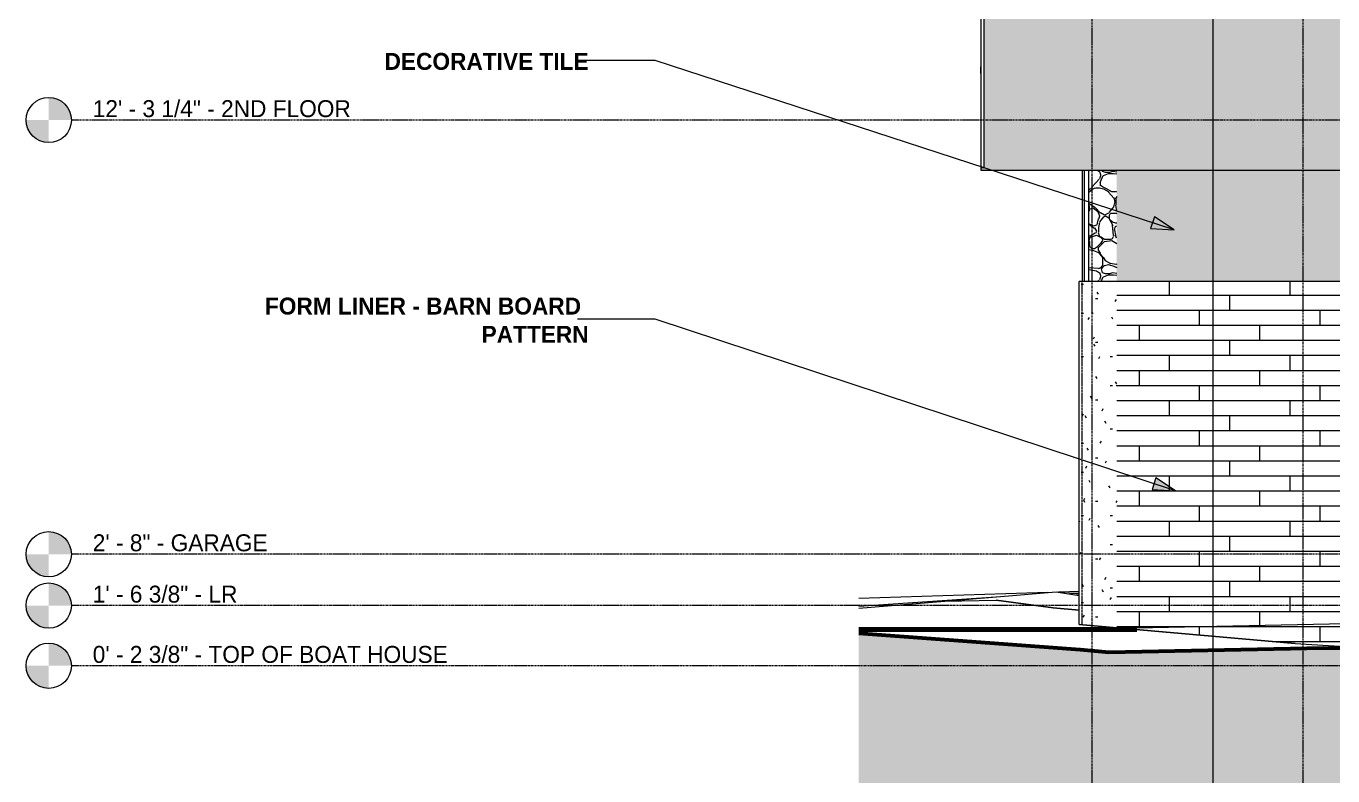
# Model space of a CAD drawing. Header units: inches. Extents: x 1763 to 3276, y -226 to 478.
# Drawn here: x 1762.9 to 2109.7, y -26.8 to 172.2 of the extents above; entities that cross this region are included whole.
import ezdxf

# ---------------------------------------------------------------- set-up
doc = ezdxf.new("R2010")
doc.units = ezdxf.units.IN
doc.header["$MEASUREMENT"] = 0
doc.linetypes.add('Dash 1_16_', pattern=[0.12499999999999999, 0.06249999999999999, -0.06249999999999999])
doc.linetypes.add('Grid Line 1_2_', pattern=[0.8749999999999999, 0.4999999999999999, -0.125, 0.125, -0.125])
for name, color, linetype, lineweight in [('A-CLNG', 13, 'Continuous', 18), ('A-DETL-1', 90, 'Dash 1_16_', 9), ('A-FLOR-LEVL', 51, 'Continuous', 9), ('A-FLOR-LEVL-1', 51, 'Grid Line 1_2_', 9), ('A-GLAZ', 151, 'Continuous', 18), ('A-GLAZ-1', 151, 'Continuous', 9), ('A-WALL-PATT-1', 111, 'Continuous', 9), ('C-BLDG-PADS', 91, 'Continuous', 9), ('C-TOPO', 7, 'Continuous', 9), ('C-TOPO-1', 7, 'Continuous', 60), ('C-TOPO-MAJR', 7, 'Continuous', 80), ('G-ANNO-SYMB-1', 111, 'Continuous', 9), ('G-ANNO-TEXT', 231, 'Continuous', 9), ('I-WALL', 2, 'Continuous', 18), ('S-COLS', 52, 'Continuous', 9), ('S-FNDN', 32, 'Continuous', 18), ('S-GRID-1', 1, 'Grid Line 1_2_', 9)]:
    doc.layers.add(name, color=color, linetype=linetype, lineweight=lineweight)
doc.styles.add('Century Gothic', font='ufonts.com_century-gothic.ttf', dxfattribs={"height": 4.499999999999996})
doc.styles.add('Century Gothic_B', font='GOTHICB.TTF', dxfattribs={"height": 4.499999999999996})
pattern_1 = [(212.005, (2997.418, 4.031000000000001), (-80.61987623146977, -53.74633530225568), [2.535, -250.987]), (213.69, (2999.03, 5.106), (-26.87386942812909, -26.87325138422718), [1.938, -94.955]), (198.435, (2999.837, 5.375), (-53.74699579199181, -26.87339979116179), [0.8499999999999999, -84.13099999999999]), (180, (3000.911, 5.375), (-3.290993343348682e-15, -26.873), [1.075, -25.798]), (161.565, (3001.718, 5.106), (-26.87303555610017, 2.400322411766354e-05), [0.85, -84.131]), (333.4349999999999, (3001.986, 24.455), (26.87306495358175, 2.400325037221762e-05), [1.202, -58.889]), (296.565, (3001.718, 24.992), (26.87304095033138, -26.87308895683213), [0.601, -59.49]), (270, (3001.718, 26.336), (26.873, 1.645496671674341e-15), [1.344, -25.53]), (186.34, (3001.986, 8.868), (-214.9863075605601, -26.87290282936067), [2.433, -240.914]), (296.565, (3007.899, 25.53), (26.87304095033138, -26.87308895683213), [0.601, -59.49]), (303.69, (3007.361, 26.336), (26.87325138422719, -26.87386942812909), [0.9690000000000001, -95.92399999999999]), (229.399, (3011.661, 14.512), (-134.3655709948025, -161.2406532027227), [2.478, -245.282]), (243.435, (3012.467, 16.124), (2.400325037221762e-05, -26.87306495358175), [1.803, -58.288]), (213.69, (3021.873, 13.168), (-26.87386942812909, -26.87325138422718), [0.9690000000000001, -95.92399999999999]), (33.69, (3013.811, 5.643), (26.87386942812909, 26.87325138422718), [0.969, -95.92399999999998]), (0, (3013.273, 5.643), (0, 26.873), [0.537, -26.336]), (333.4349999999999, (3012.736, 5.912000000000001), (26.87306495358175, 2.400325037221762e-05), [0.601, -59.49]), (284.036, (3012.467, 6.987), (26.87308974796194, -80.6194410263305), [1.108, -109.693]), (270, (3012.467, 7.525), (26.873, 1.645496671674341e-15), [0.537, -26.336]), (243.435, (3012.467, 8.062000000000001), (2.400325037221762e-05, -26.87306495358175), [0.601, -59.49]), (135, (3012.467, 8.331), (-26.87288611221355, 1.77635683940025e-15), [0.38, -37.625]), (90, (3012.467, 8.062000000000001), (-26.873, 1.645496671674341e-15), [0.269, -26.605]), (18.435, (3022.141, 20.424), (53.74699579199181, 26.87339979116178), [1.7, -83.281]), (6.340000000000001, (3023.754, 20.961), (214.9863075605601, 26.87290282936069), [2.433, -240.914]), (180, (3022.679, 14.512), (-3.290993343348682e-15, -26.873), [1.612, -25.261]), (197.354, (3026.979, 15.855), (-80.62022255479039, -26.87322980618574), [4.505, -445.973]), (198.435, (3027.785, 16.124), (-53.74699579199181, -26.87339979116179), [0.8499999999999999, -84.13099999999999]), (213.69, (3028.591, 16.661), (-26.87386942812909, -26.87325138422718), [0.9690000000000001, -95.92399999999999]), (251.565, (3028.86, 17.468), (-2.400322411411082e-05, -26.87303555610017), [0.85, -84.131]), (243.435, (3029.128, 18.005), (2.400325037221762e-05, -26.87306495358175), [0.601, -59.49]), (270, (3029.128, 18.543), (26.873, 1.645496671674341e-15), [0.537, -26.336]), (293.199, (3028.322, 20.424), (26.87408389497332, -53.74641964639072), [2.046999999999999, -202.614]), (315, (3027.516, 21.23), (26.87288611221355, 0), [1.14, -36.864]), (0, (3026.172, 21.23), (0, 26.873), [1.344, -25.53]), (341.565, (3020.26, 14.78), (26.87303555610017, -2.400322411411082e-05), [0.8499999999999999, -84.13099999999999]), (303.69, (3019.723, 15.587), (26.87325138422719, -26.87386942812909), [0.9690000000000001, -95.92399999999999]), (279.462, (3019.454, 17.199), (26.87256043962564, -134.3664026288517), [1.635, -161.829]), (270, (3019.454, 18.811), (26.873, 1.645496671674341e-15), [1.612, -25.261]), (239.036, (3020.26, 20.155), (-26.87302768507525, -53.7461704034546), [1.567, -155.13]), (188.13, (3022.141, 20.424), (-161.2401931063301, -26.87259807003039), [1.9, -188.123]), (116.565, (3002.255, 19.617), (-26.87304095033138, 26.87308895683213), [0.601, -59.49]), (135, (3002.793, 19.08), (-26.87288611221355, 1.77635683940025e-15), [0.76, -37.244]), (168.69, (3004.136, 18.811), (-26.87281341705987, 0.000227787107616173), [1.37, -135.657]), (191.31, (3005.48, 19.08), (-107.4931831593118, -26.87313621962738), [1.37, -135.657]), (194.036, (3006.555, 19.349), (-80.61944102633052, -26.87308974796191), [1.108, -109.693]), (236.31, (3007.092, 20.155), (-26.87321971400871, -53.74604308414354), [0.9690000000000001, -95.92399999999999]), (236.31, (3007.63, 20.961), (-26.87321971400871, -53.74604308414354), [0.9690000000000001, -95.92399999999999]), (270, (3007.63, 21.767), (26.873, 1.645496671674341e-15), [0.8059999999999999, -26.067]), (291.801, (3007.092, 23.111), (26.87270243723967, -53.74692226276378), [1.447, -143.27]), (116.565, (3007.361, 17.468), (-26.87304095033138, 26.87308895683213), [1.202, -58.889]), (168.69, (3008.705, 17.199), (-26.87281341705987, 0.000227787107616173), [1.37, -135.657]), (194.036, (3009.78, 17.468), (-80.61944102633052, -26.87308974796191), [1.108, -109.693]), (225, (3010.586, 18.274), (1.77635683940025e-15, -26.87288611221355), [1.14, -36.864]), (251.565, (3010.855, 19.08), (-2.400322411411082e-05, -26.87303555610017), [0.85, -84.131]), (296.565, (3010.317, 20.155), (26.87304095033138, -26.87308895683213), [1.202, -58.889]), (315, (3009.78, 20.692), (26.87288611221355, 0), [0.76, -37.244]), (326.31, (3008.973, 21.23), (53.74604308414354, -26.87321971400871), [0.969, -95.92399999999998]), (0, (3008.436, 21.23), (0, 26.873), [0.537, -26.336]), (33.69, (3007.63, 20.692), (26.87386942812909, 26.87325138422718), [0.969, -95.92399999999998]), (71.565, (3007.361, 19.886), (2.400322411588718e-05, 26.87303555610017), [0.85, -84.131]), (63.435, (3007.092, 19.349), (-2.400325037044126e-05, 26.87306495358175), [0.601, -59.49]), (71.565, (3006.824, 18.543), (2.400322411588718e-05, 26.87303555610017), [0.85, -84.131]), (104.036, (3006.824, 17.468), (-26.87308974796193, 80.61944102633052), [1.108, -109.693]), (45, (3006.286, 16.93), (0, 26.87288611221355), [0.76, -37.244]), (18.435, (3005.48, 16.661), (53.74699579199181, 26.87339979116178), [0.85, -84.131]), (0, (3004.136, 16.661), (0, 26.873), [1.344, -25.53]), (14.036, (3003.061, 16.393), (80.61944102633052, 26.87308974796194), [1.108, -109.693]), (341.565, (3002.255, 16.661), (26.87303555610017, -2.400322411411082e-05), [0.8499999999999999, -84.13099999999999]), (270, (3002.255, 17.468), (26.873, 1.645496671674341e-15), [0.8059999999999999, -26.067]), (225, (3003.061, 18.274), (1.77635683940025e-15, -26.87288611221355), [1.14, -36.864]), (198.435, (3004.674, 18.811), (-53.74699579199181, -26.87339979116179), [1.7, -83.28099999999999]), (180, (3006.017, 18.811), (-3.290993343348682e-15, -26.873), [1.344, -25.53]), (153.435, (3006.555, 18.543), (-26.87306495358175, -2.400325036866491e-05), [0.601, -59.49]), (206.565, (3016.767, 14.243), (-26.87308895683213, -26.87304095033139), [0.601, -59.49]), (146.31, (3017.573, 13.705), (-53.74604308414354, 26.87321971400871), [0.969, -95.92399999999998]), (119.745, (3018.648, 11.824), (-80.61975498887365, 134.3660407823866), [2.166999999999999, -214.493]), (95.711, (3018.917, 9.137), (-26.87498537127672, 241.8591208251069), [2.701, -267.372]), (90, (3018.917, 8.868), (-26.873, 1.645496671674341e-15), [0.269, -26.605]), (63.435, (3018.648, 8.331), (-2.400325037044126e-05, 26.87306495358175), [0.601, -59.49]), (26.565, (3018.11, 8.062000000000001), (26.87308895683213, 26.87304095033138), [0.601, -59.49]), (0, (3017.304, 8.062000000000001), (0, 26.873), [0.8059999999999999, -26.067]), (0, (3017.035, 8.062000000000001), (0, 26.873), [0.269, -26.605]), (0, (3016.498, 8.062000000000001), (0, 26.873), [0.537, -26.336]), (326.31, (3015.692, 8.599), (53.74604308414354, -26.87321971400871), [0.969, -95.92399999999998]), (333.4349999999999, (3015.154, 8.868), (26.87306495358175, 2.400325037221762e-05), [0.601, -59.49]), (284.036, (3014.886, 9.943), (26.87308974796194, -80.6194410263305), [1.108, -109.693]), (270, (3014.886, 10.481), (26.873, 1.645496671674341e-15), [0.537, -26.336]), (270, (3014.886, 11.287), (26.873, 1.645496671674341e-15), [0.8059999999999999, -26.067]), (258.69, (3015.154, 12.63), (-0.000227787107610844, -26.87281341705987), [1.37, -135.657]), (231.34, (3016.229, 13.974), (-80.62022292475082, -107.4930372887634), [1.721, -170.352]), (270, (3021.873, 13.437), (26.873, 1.645496671674341e-15), [0.269, -26.605]), (270, (3021.873, 13.705), (26.873, 1.645496671674341e-15), [0.269, -26.605]), (326.31, (3021.066, 14.243), (53.74604308414354, -26.87321971400871), [0.969, -95.92399999999998]), (333.4349999999999, (3019.454, 15.049), (26.87306495358175, 2.400325037221762e-05), [1.803, -58.288]), (0, (3018.11, 15.049), (0, 26.873), [1.344, -25.53]), (63.435, (3017.842, 14.512), (-2.400325037044126e-05, 26.87306495358175), [0.601, -59.49]), (90, (3017.842, 13.437), (-26.873, 1.645496671674341e-15), [1.075, -25.798]), (135, (3018.648, 12.63), (-26.87288611221355, 1.77635683940025e-15), [1.14, -36.864]), (161.565, (3019.454, 12.362), (-26.87303555610017, 2.400322411766354e-05), [0.85, -84.131]), (180, (3020.26, 12.362), (-3.290993343348682e-15, -26.873), [0.8059999999999999, -26.067]), (198.435, (3021.066, 12.63), (-53.74699579199181, -26.87339979116179), [0.8499999999999999, -84.13099999999999]), (351.8699999999999, (3010.586, 27.142), (26.87302753428483, -0.0003762576348145252), [3.799999999999999, -186.222]), (14.036, (3009.511, 26.873), (80.61944102633052, 26.87308974796194), [1.108, -109.693]), (53.13, (3008.705, 25.798), (53.74654402121207, 80.62010398638738), [1.344, -133.023]), (95.194, (3008.973, 22.842), (-26.8712611255217, 268.7328388167774), [2.968, -293.857]), (101.31, (3009.242, 21.499), (-26.87313621962736, 107.4931831593118), [1.37, -135.657]), (143.13, (3010.317, 20.692), (-80.62010398638738, 53.74654402121208), [1.344, -133.023]), (161.565, (3011.123, 20.424), (-26.87303555610017, 2.400322411766354e-05), [0.85, -84.131]), (198.435, (3011.93, 20.692), (-53.74699579199181, -26.87339979116179), [0.8499999999999999, -84.13099999999999]), (225, (3013.273, 22.036), (1.77635683940025e-15, -26.87288611221355), [1.9, -36.104]), (228.814, (3015.154, 24.186), (-161.2396143913546, -188.1123548598743), [2.857, -282.81]), (251.565, (3015.423, 24.992), (-2.400322411411082e-05, -26.87303555610017), [0.85, -84.131]), (270, (3015.423, 25.261), (26.873, 1.645496671674341e-15), [0.269, -26.605]), (288.435, (3015.154, 26.067), (26.87339979116179, -53.74699579199181), [0.85, -84.131]), (326.31, (3014.348, 26.605), (53.74604308414354, -26.87321971400871), [0.969, -95.92399999999998]), (90, (3001.986, 20.155), (-26.873, 1.645496671674341e-15), [1.881, -24.992]), (338.199, (3005.749, 23.648), (80.61982312902383, -26.87288177038174), [1.447, -143.27]), (0, (3004.136, 23.648), (0, 26.873), [1.612, -25.261]), (30.964, (3002.793, 22.842), (80.61919850528872, 53.74697016916256), [1.567, -155.13]), (45, (3001.986, 22.036), (0, 26.87288611221355), [1.14, -36.864]), (90, (2997.687, 11.556), (-26.873, 1.645496671674341e-15), [1.881, -24.992]), (116.565, (2998.493, 9.943), (-26.87304095033138, 26.87308895683213), [1.803, -58.288]), (153.435, (3000.105, 9.137), (-26.87306495358175, -2.400325036866491e-05), [1.803, -58.288]), (180, (3001.449, 9.137), (-3.290993343348682e-15, -26.873), [1.344, -25.53]), (218.66, (3002.793, 10.212), (-26.87304162146941, -26.87337766286129), [1.721, -170.352]), (231.34, (3003.868, 11.556), (-80.62022292475082, -107.4930372887634), [1.721, -170.352]), (213.69, (3005.48, 12.63), (-26.87386942812909, -26.87325138422718), [1.938, -94.955]), (239.036, (3006.286, 13.974), (-26.87302768507525, -53.7461704034546), [1.567, -155.13]), (270, (3006.286, 14.512), (26.873, 1.645496671674341e-15), [0.537, -26.336]), (270, (3006.286, 15.318), (26.873, 1.645496671674341e-15), [0.8059999999999999, -26.067]), (315, (3005.48, 16.124), (26.87288611221355, 0), [1.14, -36.864]), (350.538, (3003.868, 16.393), (26.8736448584326, 0.0001511263853055667), [1.635, -161.829]), (14.036, (3001.718, 15.855), (80.61944102633052, 26.87308974796194), [2.216, -108.585]), (18.435, (2999.299, 15.049), (53.74699579199181, 26.87339979116178), [2.549, -82.431]), (45, (2998.493, 14.243), (0, 26.87288611221355), [1.14, -36.864]), (45, (2997.687, 13.437), (0, 26.87288611221355), [1.14, -36.864]), (108.435, (3003.599, 7.525), (-26.87339979116178, 53.74699579199181), [1.7, -83.281]), (126.87, (3004.405, 6.45), (-26.8738480070564, 26.87335199214328), [1.344, -133.023]), (146.31, (3005.211, 5.912000000000001), (-53.74604308414354, 26.87321971400871), [0.969, -95.92399999999998]), (161.565, (3006.017, 5.643), (-26.87303555610017, 2.400322411766354e-05), [0.85, -84.131]), (135, (3006.824, 4.837), (-26.87288611221355, 1.77635683940025e-15), [1.14, -36.864]), (161.565, (3007.63, 4.568000000000001), (-26.87303555610017, 2.400322411766354e-05), [0.85, -84.131]), (180, (3008.436, 4.568000000000001), (-3.290993343348682e-15, -26.873), [0.8059999999999999, -26.067]), (206.565, (3008.973, 4.837), (-26.87308895683213, -26.87304095033139), [0.601, -59.49]), (206.565, (3010.048, 5.375), (-26.87308895683213, -26.87304095033139), [1.202, -58.889]), (189.462, (3011.661, 5.643), (-134.3664026288517, -26.87256043962567), [1.635, -161.829]), (243.435, (3012.198, 6.718), (2.400325037221762e-05, -26.87306495358175), [1.202, -58.889]), (270, (3012.198, 6.987), (26.873, 1.645496671674341e-15), [0.269, -26.605]), (270, (3012.198, 7.525), (26.873, 1.645496671674341e-15), [0.537, -26.336]), (326.31, (3011.392, 9.137), (53.74604308414354, -26.87321971400871), [0.969, -95.92399999999998]), (327.995, (3009.242, 10.481), (134.3672484667456, -80.6186180821518), [2.535, -250.987]), (329.0359999999999, (3007.899, 11.287), (53.7461704034546, -26.87302768507526), [1.567, -155.13]), (341.565, (3006.286, 11.824), (26.87303555610017, -2.400322411411082e-05), [1.7, -83.28099999999999]), (0, (3005.211, 11.824), (0, 26.873), [1.075, -25.798]), (33.69, (3004.405, 11.287), (26.87386942812909, 26.87325138422718), [0.969, -95.92399999999998]), (53.13, (3003.599, 10.212), (53.74654402121207, 80.62010398638738), [1.344, -133.023]), (63.435, (3003.061, 9.137), (-2.400325037044126e-05, 26.87306495358175), [1.202, -58.889]), (225, (3015.423, 6.987), (1.77635683940025e-15, -26.87288611221355), [1.14, -36.864]), (236.31, (3015.961, 7.792999999999999), (-26.87321971400871, -53.74604308414354), [0.9690000000000001, -95.92399999999999]), (270, (3015.961, 8.062000000000001), (26.873, 1.645496671674341e-15), [0.269, -26.605]), (315, (3015.423, 8.599), (26.87288611221355, 0), [0.76, -37.244]), (333.4349999999999, (3014.348, 9.137), (26.87306495358175, 2.400325037221762e-05), [1.202, -58.889]), (18.435, (3012.736, 8.599), (53.74699579199181, 26.87339979116178), [1.7, -83.281]), (75.964, (3012.467, 7.525), (-0.0003567293562483087, 26.87343232400253), [1.108, -109.693]), (71.565, (3000.374, 2.419), (2.400322411588718e-05, 26.87303555610017), [0.85, -84.131]), (135, (3000.911, 1.881), (-26.87288611221355, 1.77635683940025e-15), [0.76, -37.244]), (146.31, (3001.718, 1.344), (-53.74604308414354, 26.87321971400871), [0.969, -95.92399999999998]), (153.435, (3002.793, 0.8059999999999999), (-26.87306495358175, -2.400325036866491e-05), [1.202, -58.889]), (180, (3003.061, 0.8059999999999999), (-3.290993343348682e-15, -26.873), [0.269, -26.605]), (161.565, (3003.868, 0.537), (-26.87303555610017, 2.400322411766354e-05), [0.85, -84.131]), (180, (3004.942, 0.537), (-3.290993343348682e-15, -26.873), [1.075, -25.798]), (198.435, (3005.749, 0.8059999999999999), (-53.74699579199181, -26.87339979116179), [0.8499999999999999, -84.13099999999999]), (210.964, (3007.092, 1.612), (-80.61919850528872, -53.74697016916256), [1.567, -155.13]), (206.565, (3007.63, 1.881), (-26.87308895683213, -26.87304095033139), [0.601, -59.49]), (251.565, (3007.899, 2.687), (-2.400322411411082e-05, -26.87303555610017), [0.85, -84.131]), (303.69, (3007.361, 3.494), (26.87325138422719, -26.87386942812909), [0.9690000000000001, -95.92399999999999]), (306.87, (3006.555, 4.568000000000001), (26.8738480070564, -26.87335199214328), [1.344, -133.023]), (323.13, (3005.48, 5.375), (80.62010398638738, -53.74654402121207), [1.344, -133.023]), (345.964, (3004.405, 5.643), (26.87343232400253, 0.0003567293562518614), [1.108, -109.693]), (18.435, (3003.599, 5.375), (53.74699579199181, 26.87339979116178), [0.85, -84.131]), (30.964, (3002.255, 4.568000000000001), (80.61919850528872, 53.74697016916256), [1.567, -155.13]), (39.806, (3000.643, 3.225), (26.87256330178572, 26.87334974638479), [2.099, -207.788]), (135, (3008.705, 0.8059999999999999), (-26.87288611221355, 1.77635683940025e-15), [0.38, -37.625]), (153.435, (3009.242, 0.537), (-26.87306495358175, -2.400325036866491e-05), [0.601, -59.49]), (191.31, (3010.586, 0.8059999999999999), (-107.4931831593118, -26.87313621962738), [1.37, -135.657]), (165.964, (3011.661, 0.537), (-26.87343232400253, -0.0003567293562589668), [1.108, -109.693]), (175.236, (3014.886, 0.269), (-26.87285291838331, -0.0001641277887882708), [3.236, -320.361]), (206.565, (3015.423, 0.537), (-26.87308895683213, -26.87304095033139), [0.601, -59.49]), (225, (3015.961, 1.075), (1.77635683940025e-15, -26.87288611221355), [0.76, -37.244]), (270, (3015.961, 2.419), (26.873, 1.645496671674341e-15), [1.344, -25.53]), (270, (3015.961, 3.225), (26.873, 1.645496671674341e-15), [0.8059999999999999, -26.067]), (308.66, (3014.886, 4.568000000000001), (26.8733776628613, -26.87304162146941), [1.721, -170.352]), (338.199, (3013.542, 5.106), (80.61982312902383, -26.87288177038174), [1.447, -143.27]), (348.69, (3012.198, 5.375), (26.87281341705987, -0.0002277871076090676), [1.37, -135.657]), (18.435, (3009.78, 4.568000000000001), (53.74699579199181, 26.87339979116178), [2.549, -82.431]), (36.87, (3008.705, 3.762), (26.87335199214328, 26.8738480070564), [1.344, -133.023]), (68.199, (3008.167, 2.419), (26.87288177038175, 80.61982312902383), [1.447, -143.27]), (101.31, (3008.436, 1.075), (-26.87313621962736, 107.4931831593118), [1.37, -135.657]), (348.69, (3006.017, 26.605), (26.87281341705987, -0.0002277871076090676), [1.37, -135.657]), (354.806, (3003.061, 26.873), (26.87336335406364, 0.0002011700251047799), [2.968, -293.857]), (0, (3002.255, 26.873), (0, 26.873), [0.8059999999999999, -26.067]), (45, (3001.718, 26.336), (0, 26.87288611221355), [0.76, -37.244]), (180, (3003.868, 23.917), (-3.290993343348682e-15, -26.873), [0.8059999999999999, -26.067]), (188.13, (3005.749, 24.186), (-161.2401931063301, -26.87259807003039), [1.9, -188.123]), (172.875, (3007.899, 23.917), (-26.87348963090218, 0.0002404013294516893), [2.167, -214.493]), (225, (3008.167, 24.186), (1.77635683940025e-15, -26.87288611221355), [0.38, -37.625]), (270, (3008.167, 24.992), (26.873, 1.645496671674341e-15), [0.8059999999999999, -26.067]), (161.565, (3016.767, 25.798), (-26.87303555610017, 2.400322411766354e-05), [0.85, -84.131]), (180, (3017.842, 25.798), (-3.290993343348682e-15, -26.873), [1.075, -25.798]), (198.435, (3018.648, 26.067), (-53.74699579199181, -26.87339979116179), [0.8499999999999999, -84.13099999999999]), (170.538, (3020.26, 25.798), (-26.8736448584326, -0.0001511263852949085), [1.635, -161.829]), (213.69, (3021.066, 26.336), (-26.87386942812909, -26.87325138422718), [0.9690000000000001, -95.92399999999999]), (270, (3021.066, 26.605), (26.873, 1.645496671674341e-15), [0.269, -26.605]), (296.565, (3020.798, 27.142), (26.87304095033138, -26.87308895683213), [0.601, -59.49]), (341.565, (3019.185, 27.679), (26.87303555610017, -2.400322411411082e-05), [1.7, -83.28099999999999]), (341.565, (3017.573, 28.217), (26.87303555610017, -2.400322411411082e-05), [1.7, -83.28099999999999]), (14.036, (3016.498, 27.948), (80.61944102633052, 26.87308974796194), [1.108, -109.693]), (45, (3015.692, 27.142), (0, 26.87288611221355), [1.14, -36.864]), (104.036, (3015.961, 26.067), (-26.87308974796193, 80.61944102633052), [1.108, -109.693]), (0, (2994.999, 2.687), (0, 26.873), [0.269, -26.605]), (315, (2994.462, 3.225), (26.87288611221355, 0), [0.76, -37.244]), (274.764, (2994.193, 6.45), (26.87544895222179, -295.6061967493519), [3.236, -320.361]), (255.964, (2994.462, 7.525), (0.0003567293562527496, -26.87343232400253), [1.108, -109.693]), (225, (2994.999, 8.062000000000001), (1.77635683940025e-15, -26.87288611221355), [0.76, -37.244]), (198.435, (2997.418, 8.868), (-53.74699579199181, -26.87339979116179), [2.548999999999999, -82.43099999999998]), (180, (2997.687, 8.868), (-3.290993343348682e-15, -26.873), [0.269, -26.605]), (171.87, (2999.568, 8.599), (-26.87302753428483, 0.0003762576348189661), [1.9, -188.123]), (146.31, (3002.793, 8.331), (-53.74604308414354, 26.87321971400871), [0.969, -95.92399999999998]), (108.435, (3003.33, 6.718), (-26.87339979116178, 53.74699579199181), [1.7, -83.281]), (90, (3003.33, 6.45), (-26.873, 1.645496671674341e-15), [0.269, -26.605]), (71.565, (3003.061, 5.643), (2.400322411588718e-05, 26.87303555610017), [0.85, -84.131]), (26.565, (3002.524, 5.375), (26.87308895683213, 26.87304095033138), [0.601, -59.49]), (18.435, (3001.718, 5.106), (53.74699579199181, 26.87339979116178), [0.85, -84.131]), (126.87, (3016.229, 3.225), (-26.8738480070564, 26.87335199214328), [1.344, -133.023]), (123.69, (3016.767, 2.419), (-26.87325138422718, 26.87386942812909), [0.9690000000000001, -95.92399999999999]), (149.036, (3018.11, 1.612), (-53.7461704034546, 26.87302768507526), [1.567, -155.13]), (168.69, (3019.454, 1.344), (-26.87281341705987, 0.000227787107616173), [1.37, -135.657]), (213.69, (3020.26, 1.881), (-26.87386942812909, -26.87325138422718), [0.9690000000000001, -95.92399999999999]), (251.565, (3020.529, 2.687), (-2.400322411411082e-05, -26.87303555610017), [0.85, -84.131]), (270, (3020.529, 2.956), (26.873, 1.645496671674341e-15), [0.269, -26.605]), (279.462, (3020.26, 4.568000000000001), (26.87256043962564, -134.3664026288517), [1.635, -161.829]), (243.435, (3020.529, 5.106), (2.400325037221762e-05, -26.87306495358175), [0.601, -59.49]), (270, (3020.529, 5.375), (26.873, 1.645496671674341e-15), [0.269, -26.605]), (296.565, (3019.723, 6.987), (26.87304095033138, -26.87308895683213), [1.803, -58.288]), (329.0359999999999, (3018.379, 7.792999999999999), (53.7461704034546, -26.87302768507526), [1.567, -155.13]), (8.130000000000003, (3016.498, 7.525), (161.2401931063301, 26.87259807003036), [1.9, -188.123]), (45, (3015.423, 6.45), (0, 26.87288611221355), [1.52, -36.484]), (45, (3014.886, 5.912000000000001), (0, 26.87288611221355), [0.76, -37.244]), (90, (3014.886, 5.106), (-26.873, 1.645496671674341e-15), [0.8059999999999999, -26.067]), (123.69, (3015.423, 4.3), (-26.87325138422718, 26.87386942812909), [0.9690000000000001, -95.92399999999999]), (101.31, (3019.454, 9.137), (-26.87313621962736, 107.4931831593118), [1.37, -135.657]), (108.435, (3019.723, 8.331), (-26.87339979116178, 53.74699579199181), [0.85, -84.131]), (135, (3019.991, 8.062000000000001), (-26.87288611221355, 1.77635683940025e-15), [0.38, -37.625]), (180, (3020.798, 8.062000000000001), (-3.290993343348682e-15, -26.873), [0.8059999999999999, -26.067]), (213.69, (3021.604, 8.599), (-26.87386942812909, -26.87325138422718), [0.9690000000000001, -95.92399999999999]), (187.125, (3023.754, 8.868), (-188.1134428059767, -26.87306384993269), [2.167, -214.493]), (236.31, (3024.291, 9.674), (-26.87321971400871, -53.74604308414354), [0.9690000000000001, -95.92399999999999]), (270, (3024.291, 9.943), (26.873, 1.645496671674341e-15), [0.269, -26.605]), (288.435, (3024.022, 10.749), (26.87339979116179, -53.74699579199181), [0.85, -84.131]), (285.945, (3023.485, 12.63), (26.87252630127506, -80.62053468060903), [1.956, -193.684]), (315, (3022.948, 13.168), (26.87288611221355, 0), [0.76, -37.244]), (18.435, (3022.141, 12.899), (53.74699579199181, 26.87339979116178), [0.85, -84.131]), (29.745, (3020.26, 11.824), (134.3660407823866, 80.61975498887365), [2.167, -214.493]), (18.435, (3019.454, 11.556), (53.74699579199181, 26.87339979116178), [0.85, -84.131]), (75.964, (3019.185, 10.481), (-0.0003567293562483087, 26.87343232400253), [1.108, -109.693]), (180, (3011.392, 17.468), (-3.290993343348682e-15, -26.873), [0.8059999999999999, -26.067]), (180, (3011.93, 17.468), (-3.290993343348682e-15, -26.873), [0.537, -26.336]), (135, (3012.467, 16.93), (-26.87288611221355, 1.77635683940025e-15), [0.76, -37.244]), (90, (3012.467, 16.124), (-26.873, 1.645496671674341e-15), [0.8059999999999999, -26.067]), (26.565, (3008.436, 11.824), (26.87308895683213, 26.87304095033138), [1.803, -58.288]), (341.565, (3007.63, 12.093), (26.87303555610017, -2.400322411411082e-05), [0.8499999999999999, -84.13099999999999]), (300.964, (3006.824, 13.437), (53.74697016916255, -80.61919850528872), [1.567, -155.13]), (71.565, (3011.93, 14.243), (2.400322411588718e-05, 26.87303555610017), [0.85, -84.131]), (90, (3011.93, 12.899), (-26.873, 1.645496671674341e-15), [1.344, -25.53]), (123.69, (3012.467, 12.093), (-26.87325138422718, 26.87386942812909), [0.9690000000000001, -95.92399999999999]), (153.435, (3013.542, 11.556), (-26.87306495358175, -2.400325036866491e-05), [1.202, -58.889]), (198.435, (3014.348, 11.824), (-53.74699579199181, -26.87339979116179), [0.8499999999999999, -84.13099999999999]), (243.435, (3014.617, 12.362), (2.400325037221762e-05, -26.87306495358175), [0.601, -59.49]), (255.964, (3014.886, 13.437), (0.0003567293562527496, -26.87343232400253), [1.108, -109.693]), (251.565, (3015.154, 14.243), (-2.400322411411082e-05, -26.87303555610017), [0.85, -84.131]), (291.801, (3014.617, 15.587), (26.87270243723967, -53.74692226276378), [1.447, -143.27]), (323.13, (3013.542, 16.393), (80.62010398638738, -53.74654402121207), [1.344, -133.023]), (18.435, (3012.736, 16.124), (53.74699579199181, 26.87339979116178), [0.85, -84.131]), (63.435, (3012.198, 15.049), (-2.400325037044126e-05, 26.87306495358175), [1.202, -58.889]), (135, (3010.048, 10.212), (-26.87288611221355, 1.77635683940025e-15), [1.14, -36.864]), (149.036, (3011.392, 9.406), (-53.7461704034546, 26.87302768507526), [1.567, -155.13]), (146.31, (3012.198, 8.868), (-53.74604308414354, 26.87321971400871), [0.969, -95.92399999999998]), (180, (3012.736, 8.868), (-3.290993343348682e-15, -26.873), [0.537, -26.336]), (210.964, (3014.079, 9.674), (-80.61919850528872, -53.74697016916256), [1.567, -155.13]), (243.435, (3014.348, 10.212), (2.400325037221762e-05, -26.87306495358175), [0.601, -59.49]), (303.69, (3013.811, 11.018), (26.87325138422719, -26.87386942812909), [0.9690000000000001, -95.92399999999999]), (321.34, (3012.467, 12.093), (107.4930372887634, -80.62022292475085), [1.721, -170.352]), (345.964, (3011.392, 12.362), (26.87343232400253, 0.0003567293562518614), [1.108, -109.693]), (11.31, (3010.048, 12.093), (107.4931831593118, 26.87313621962736), [1.37, -135.657]), (26.565, (3009.511, 11.824), (26.87308895683213, 26.87304095033138), [0.601, -59.49]), (71.565, (3009.242, 11.018), (2.400322411588718e-05, 26.87303555610017), [0.85, -84.131]), (15.945, (3008.705, 16.93), (80.62053468060903, 26.87252630127507), [1.956, -193.684]), (29.745, (3006.824, 15.855), (134.3660407823866, 80.61975498887365), [2.167, -214.493]), (63.435, (3006.555, 15.318), (-2.400325037044126e-05, 26.87306495358175), [0.601, -59.49]), (90, (3006.555, 14.512), (-26.873, 1.645496671674341e-15), [0.8059999999999999, -26.067]), (104.036, (3006.824, 13.437), (-26.87308974796193, 80.61944102633052), [1.108, -109.693]), (120.964, (3007.63, 12.093), (-53.74697016916254, 80.61919850528872), [1.567, -155.13]), (153.435, (3022.679, 26.336), (-26.87306495358175, -2.400325036866491e-05), [0.601, -59.49]), (180, (3023.216, 26.336), (-3.290993343348682e-15, -26.873), [0.537, -26.336]), (209.745, (3025.097, 27.411), (-134.3660407823866, -80.61975498887368), [2.167, -214.493]), (225, (3026.172, 28.486), (1.77635683940025e-15, -26.87288611221355), [1.52, -36.484]), (239.036, (3026.979, 29.829), (-26.87302768507525, -53.7461704034546), [1.567, -155.13]), (239.036, (3027.785, 31.173), (-26.87302768507525, -53.7461704034546), [1.567, -155.13]), (270, (3027.785, 31.442), (26.873, 1.645496671674341e-15), [0.269, -26.605]), (333.4349999999999, (3027.247, 31.71), (26.87306495358175, 2.400325037221762e-05), [0.601, -59.49]), (0, (3026.441, 31.71), (0, 26.873), [0.8059999999999999, -26.067]), (45, (3025.635, 30.904), (0, 26.87288611221355), [1.14, -36.864]), (26.565, (3022.41, 29.292), (26.87308895683213, 26.87304095033138), [3.605, -56.485]), (30.964, (3021.066, 28.486), (80.61919850528872, 53.74697016916256), [1.567, -155.13]), (90, (3021.066, 27.948), (-26.873, 1.645496671674341e-15), [0.537, -26.336]), (128.66, (3022.141, 26.605), (-26.87337766286129, 26.87304162146942), [1.721, -170.352]), (255.964, (3019.185, 17.736), (0.0003567293562527496, -26.87343232400253), [1.108, -109.693]), (281.31, (3018.917, 19.08), (26.87313621962735, -107.4931831593118), [1.37, -135.657]), (309.806, (3017.573, 20.692), (26.8733497463848, -26.87256330178571), [2.099, -207.788]), (329.0359999999999, (3016.229, 21.499), (53.7461704034546, -26.87302768507526), [1.567, -155.13]), (345.964, (3015.154, 21.767), (26.87343232400253, 0.0003567293562518614), [1.108, -109.693]), (0, (3014.079, 21.767), (0, 26.873), [1.075, -25.798]), (26.565, (3013.004, 21.23), (26.87308895683213, 26.87304095033138), [1.202, -58.889]), (45, (3012.198, 20.424), (0, 26.87288611221355), [1.14, -36.864]), (53.13, (3011.392, 19.349), (53.74654402121207, 80.62010398638738), [1.344, -133.023]), (90, (3011.392, 18.543), (-26.873, 1.645496671674341e-15), [0.8059999999999999, -26.067]), (135, (3012.198, 17.736), (-26.87288611221355, 1.77635683940025e-15), [1.14, -36.864]), (144.462, (3014.079, 16.393), (-80.61987641825874, 53.74720040434373), [2.312, -228.861]), (135, (3015.423, 15.049), (-26.87288611221355, 1.77635683940025e-15), [1.9, -36.104]), (153.435, (3016.498, 14.512), (-26.87306495358175, -2.400325036866491e-05), [1.202, -58.889]), (206.565, (3017.573, 15.049), (-26.87308895683213, -26.87304095033139), [1.202, -58.889]), (230.194, (3018.917, 16.661), (-107.4942403584839, -134.3660905576719), [2.099, -207.788]), (66.801, (3015.423, 23.111), (53.74717809247964, 134.3661451560447), [2.046999999999999, -202.614]), (90, (3015.423, 22.305), (-26.873, 1.645496671674341e-15), [0.8059999999999999, -26.067]), (153.435, (3015.961, 22.036), (-26.87306495358175, -2.400325036866491e-05), [0.601, -59.49]), (153.435, (3017.035, 21.499), (-26.87306495358175, -2.400325036866491e-05), [1.202, -58.889]), (149.036, (3018.379, 20.692), (-53.7461704034546, 26.87302768507526), [1.567, -155.13]), (180, (3019.723, 20.692), (-3.290993343348682e-15, -26.873), [1.344, -25.53]), (180, (3021.335, 20.692), (-3.290993343348682e-15, -26.873), [1.612, -25.261]), (213.69, (3022.141, 21.23), (-26.87386942812909, -26.87325138422718), [0.9690000000000001, -95.92399999999999]), (243.435, (3022.679, 22.305), (2.400325037221762e-05, -26.87306495358175), [1.202, -58.889]), (277.125, (3022.41, 24.455), (26.87306384993272, -188.1134428059767), [2.167, -214.493]), (315, (3021.873, 24.992), (26.87288611221355, 0), [0.76, -37.244]), (341.565, (3021.066, 25.261), (26.87303555610017, -2.400322411411082e-05), [0.8499999999999999, -84.13099999999999]), (352.875, (3018.917, 25.53), (26.87348963090218, -0.0002404013294534657), [2.167, -214.493]), (0, (3017.573, 25.53), (0, 26.873), [1.344, -25.53]), (21.801, (3016.229, 24.992), (53.74692226276378, 26.87270243723967), [1.447, -143.27]), (90, (3028.322, 23.648), (-26.873, 1.645496671674341e-15), [1.075, -25.798]), (90, (3028.322, 22.574), (-26.873, 1.645496671674341e-15), [1.075, -25.798]), (56.31, (3027.785, 21.767), (26.87321971400872, 53.74604308414354), [0.9690000000000001, -95.92399999999999]), (18.435, (3026.979, 21.499), (53.74699579199181, 26.87339979116178), [0.85, -84.131]), (0, (3024.291, 21.499), (0, 26.873), [2.687, -24.186]), (341.565, (3023.485, 21.767), (26.87303555610017, -2.400322411411082e-05), [0.8499999999999999, -84.13099999999999]), (296.565, (3023.216, 22.305), (26.87304095033138, -26.87308895683213), [0.601, -59.49]), (278.13, (3022.948, 24.186), (26.87259807003034, -161.2401931063301), [1.9, -188.123]), (270, (3022.948, 24.455), (26.873, 1.645496671674341e-15), [0.269, -26.605]), (251.565, (3023.216, 25.261), (-2.400322411411082e-05, -26.87303555610017), [0.85, -84.131]), (225, (3024.022, 26.067), (1.77635683940025e-15, -26.87288611221355), [1.14, -36.864]), (218.66, (3025.366, 27.142), (-26.87304162146941, -26.87337766286129), [1.721, -170.352]), (225, (3026.172, 27.948), (1.77635683940025e-15, -26.87288611221355), [1.14, -36.864]), (206.565, (3026.71, 28.217), (-26.87308895683213, -26.87304095033139), [0.601, -59.49]), (180, (3027.247, 28.217), (-3.290993343348682e-15, -26.873), [0.537, -26.336]), (123.69, (3027.785, 27.411), (-26.87325138422718, 26.87386942812909), [0.9690000000000001, -95.92399999999999]), (108.435, (3028.053, 26.605), (-26.87339979116178, 53.74699579199181), [0.85, -84.131]), (98.13, (3028.322, 24.723), (-26.87259807003036, 161.2401931063301), [1.9, -188.123])]

# ---------------------------------------------------------------- blocks, each defined once
blk = doc.blocks.new('Window-Casement-Andersen-A_Series - 3_-3 1_4_ x 3_-3 1_4_-2095458-BUILDING ELEVATION - EAST _CC_')
at = {"layer": 'A-GLAZ-1'}
for p, q in [((2016.33668384768, 161.4080613088844), (2016.149183847681, 161.3750000000016)), ((2016.149183847681, 161.3750000000016), (2016.149183847681, 159.6250000000004)), ((2016.149183847681, 159.6250000000004), (2016.336683847681, 159.6250000000004))]:
    blk.add_line(p, q, dxfattribs=at)
blk = doc.blocks.new('Level - Level Head - Circle-50818-BUILDING ELEVATION - EAST _CC_')
at = {"layer": 'A-FLOR-LEVL'}
h = blk.add_hatch(color=256, dxfattribs=at)
edge = h.paths.add_edge_path(flags=0)
edge.add_line((1768.877759588062, 31.99999999999999), (1774.877759588062, 31.99999999999999))
edge.add_arc((1768.877759588062, 31.99999999999998), 6.000000000000011, 2.544443745170813e-14, 90.0000000000001)
edge.add_line((1768.877759588062, 37.99999999999997), (1768.877759588062, 31.99999999999999))
h = blk.add_hatch(color=256, dxfattribs=at)
edge = h.paths.add_edge_path(flags=0)
edge.add_line((1768.877759588062, 25.99999999999998), (1768.877759588062, 31.99999999999995))
edge.add_line((1768.877759588062, 31.99999999999995), (1762.877759588062, 31.99999999999995))
edge.add_arc((1768.877759588062, 31.99999999999998), 6.000000000000004, 180.0000000000002, 269.9999999999997)
blk.add_circle((1768.877759588062, 31.99999999999998), 6, dxfattribs=at)

msp = doc.modelspace()

# ---------------------------------------------------------------- hatches: boundary and pattern name
at = {"layer": 'A-CLNG'}
msp.add_hatch(color=256, dxfattribs=at).paths.add_polyline_path([(2210.336683847659, 133.8749999999999), (2210.33668384768, 134.6249999999999), (2016.336683847679, 134.6249999999999), (2016.336683847679, 133.8749999999999), (2209.892080763727, 133.8749999999999)], flags=0)
at = {"layer": 'A-WALL-PATT-1'}
h = msp.add_hatch(dxfattribs=at)
h.set_pattern_fill('FP_5', color=256, style=0, pattern_type=2)
h.set_pattern_definition([(90, (2713.587, 32), (-51.125, 3.130503380320422e-15), [24, 0, 0, 0]), (90, (2719.087, 32), (-51.125, 3.130503380320422e-15), [24, 0, 0, 0]), (90, (2719.462, 32), (-51.125, 3.130503380320422e-15), [24, 0, 0, 0]), (90, (2722.962, 32), (-51.125, 3.130503380320422e-15), [24, 0, 0, 0]), (90, (2723.337, 32), (-51.125, 3.130503380320422e-15), [24, 0, 0, 0]), (90, (2728.837, 32), (-51.125, 3.130503380320422e-15), [24, 0, 0, 0]), (90, (2729.212, 32), (-51.125, 3.130503380320422e-15), [24, 0, 0, 0]), (90, (2740.587, 32), (-51.125, 3.130503380320422e-15), [24, 0, 0, 0]), (90, (2740.962, 32), (-51.125, 3.130503380320422e-15), [24, 0, 0, 0]), (90, (2744.462, 32), (-51.125, 3.130503380320422e-15), [24, 0, 0, 0]), (90, (2744.837, 32), (-51.125, 3.130503380320422e-15), [24, 0, 0, 0]), (90, (2748.337, 32), (-51.125, 3.130503380320422e-15), [24, 0, 0, 0]), (90, (2748.712, 32), (-51.125, 3.130503380320422e-15), [24, 0, 0, 0]), (90, (2754.587, 32), (-51.125, 3.130503380320422e-15), [24, 0, 0, 0]), (90, (2754.962, 32), (-51.125, 3.130503380320422e-15), [24, 0, 0, 0]), (90, (2760.462, 32), (-51.125, 3.130503380320422e-15), [24, 0, 0, 0]), (90, (2760.837, 32), (-51.125, 3.130503380320422e-15), [24, 0, 0, 0]), (90, (2764.337, 32), (-51.125, 3.130503380320422e-15), [24, 0, 0, 0]), (90, (2734.712, 32), (-51.125, 3.130503380320422e-15), [24, 0, 0, 0]), (90, (2735.087, 32), (-51.125, 3.130503380320422e-15), [24, 0, 0, 0])])
h.paths.add_polyline_path([(2238.565248313736, 28.99999999999647), (2666.33668384768, 28.99999999999988), (2666.33668384768, 117.9375000000014), (2717.336683847679, 117.9375000000014), (2717.336683847679, 265.8943286514703), (2017.086683847679, 265.8943286514703), (2017.086683847679, 134.6249999999999), (2210.33668384768, 134.6249999999999), (2210.33668384768, 28.99999999999656), (2238.113598458968, 28.99999999999647)], flags=0)
h.paths.add_polyline_path([(2568.961683847672, 47.75000000000099), (2568.961683847672, 88.18750000000138), (2610.711683847672, 88.18750000000138), (2610.711683847672, 47.75000000000099), (2601.347964404205, 47.75000000000099)], flags=0)
h.paths.add_polyline_path([(2568.961683847672, 203.6250000000015), (2568.961683847671, 244.0625000000021), (2687.461683847671, 244.0625000000021), (2687.461683847671, 203.6250000000018), (2583.186246106943, 203.6250000000018)], flags=0)
h.paths.add_polyline_path([(2316.961683847664, 203.6250000000018), (2275.211683847664, 203.6250000000018), (2275.211683847664, 244.0625000000022), (2316.961683847664, 244.0625000000021), (2316.961683847664, 205.3750000000018)], flags=0)
h.paths.add_polyline_path([(2516.211683847668, 203.6250000000018), (2474.461683847668, 203.6250000000018), (2474.461683847669, 244.0625000000021), (2516.211683847668, 244.0625000000021), (2516.211683847668, 205.3750000000018)], flags=0)
h = msp.add_hatch(dxfattribs=at)
h.set_pattern_fill('FP_7', color=256, style=0, pattern_type=2)
h.set_pattern_definition(pattern_1)
h.paths.add_polyline_path([(2052.336683847679, 104.3823242187526), (2052.336683847679, 133.8749999999999), (2044.96168384768, 133.8749999999999), (2044.96168384768, 104.3823242187526), (2048.336683847683, 104.3823242187526)], flags=0)
h = msp.add_hatch(dxfattribs=at)
h.set_pattern_fill('FP_7', color=256, style=0, pattern_type=2)
h.set_pattern_definition(pattern_1)
h.paths.add_polyline_path([(2052.336683847679, 104.3823242187527), (2210.33668384768, 104.3823242187527), (2210.33668384768, 133.8749999999999), (2052.336683847679, 133.8749999999999), (2052.336683847679, 104.4251991383965)], flags=0)
h = msp.add_hatch(dxfattribs=at)
h.set_pattern_fill('FP_1', color=256, style=0, pattern_type=2)
h.set_pattern_definition([(0, (2999.03, 0), (15.36, 3.84), [0.634, -10.886, 0.634, -10.886, -61.44]), (0, (2999.03, 0), (15.36, 3.84), [-23.04, 0.634, -22.406, 0.634, -10.886, -26.88]), (0, (2999.03, 0), (15.36, 3.84), [-57.6, 0.634, -7.046, 0.634, -18.566]), (120, (3004.79, 1.92), (-11.00553755053224, 11.38215020212898), [0.6339999999999999, -10.886, 0.6339999999999999, -10.886, -61.43999999999999]), (120, (3004.79, 1.92), (-11.00553755053224, 11.38215020212898), [-23.04, 0.6339999999999999, -22.406, 0.6339999999999999, -10.886, -26.88]), (120, (3004.79, 1.92), (-11.00553755053224, 11.38215020212898), [-57.59999999999999, 0.6339999999999999, -7.045999999999999, 0.6339999999999999, -18.566]), (240, (3006.71, 9.6), (-4.354462449467752, -15.22215020212898), [0.634, -10.886, 0.634, -10.886, -61.44]), (240, (3006.71, 9.6), (-4.354462449467752, -15.22215020212898), [-23.04, 0.634, -22.406, 0.634, -10.886, -26.88]), (240, (3006.71, 9.6), (-4.354462449467752, -15.22215020212898), [-57.6, 0.634, -7.046, 0.634, -18.566])])
h.paths.add_polyline_path([(2052.336683847679, 12.47576002801594), (2052.336683847679, 104.3823242187526), (2042.33668384768, 104.3823242187526), (2042.336683847678, 13.36550474166861), (2043.61340332031, 13.25190348346345)], flags=0)
h = msp.add_hatch(dxfattribs=at)
h.set_pattern_fill('FP_6', color=256, style=0, pattern_type=2)
h.set_pattern_definition([(0, (2210.337, 32.8), (0, 4), []), (90, (2210.337, 32.8), (-7.999999999999999, 8), [4, -28]), (90, (2226.337, 36.8), (-7.999999999999999, 8), [4, -28])])
h.paths.add_polyline_path([(2210.33668384768, 1.288501769444167), (2210.33668384768, 104.3823242187527), (2052.336683847679, 104.3823242187527), (2052.336683847679, 12.47576002801585), (2099.690551757809, 8.262506246566941), (2124.694484810145, 6.833283389907023), (2135.716232472292, 5.999999999999914), (2139.272696614192, 5.999999999999914), (2143.685485839842, 5.377050876617345), (2201.790161864445, 1.812766536896419)], flags=0)
at = {"layer": 'C-TOPO'}
msp.add_hatch(color=256, dxfattribs=at).paths.add_polyline_path([(2990.65972167934, -196.9427199844289), (3146.199513322058, -196.9427199844289), (3146.199513322058, -141.378799609185), (3126.151763119818, -125.8800753741579), (3061.438540528136, -80.03517104778753), (3061.438476562499, -80.0350722672169), (3055.200622558592, -75.81841278076179), (3034.251890337646, -71.42932898927243), (3018.134230292241, -66.00000337676944), (2994.355695364774, -72.78558220846473), (2985.80574850509, -70.34274024855513), (2980.101375006159, -69.02831476155329), (2925.335658787874, -52.556403778216), (2917.05900250273, -51.74046622540734), (2917.05885514997, -51.74043281640007), (2874.097995905204, -42.00000000000016), (2860.858246985037, -42.00000000000016), (2853.01923015024, -40.54059997406974), (2778.396074295519, -32.89203766433496), (2742.086824283476, -30.48923143477282), (2738.096766827232, -30.08026867444795), (2736.609741210936, -30.00000000000008), (2708.076918171175, -30.00000000000008), (2694.484981730375, -29.06566131384153), (2651.629515731794, -26.02176581060356), (2627.029082121012, -26.00000000000014), (2620.775101968051, -26.21189202666457), (2606.860881902949, -25.27970713506917), (2539.746747447075, -22.02057414560539), (2515.029082121013, -22.00000000000011), (2503.882909687211, -21.64474952653796), (2496.321494664691, -21.29248327680423), (2445.23197761852, -18.45762035308882), (2436.962995483277, -18.15183342333711), (2434.093333293808, -18.00000000000008), (2397.445541264593, -18.00000000000008), (2392.443251167377, -17.96846293037956), (2383.407344837063, -17.32047304467366), (2347.083908242539, -12.74599264235658), (2293.439645803562, -6.000000000000084), (2249.140191595539, -6.000000000000084), (2238.113598458968, -4.827413026686542), (2191.9431259814, -8.526512829121201e-14), (2183.479584026444, -8.526512829121201e-14), (2173.907234086677, 1.110638314601999), (2139.272696614192, 5.999999999999914), (2135.716232472292, 5.999999999999914), (2124.694543186691, 6.833282344479641), (2107.246101055909, 7.145755097406918), (2050.231085879007, 5.999999999999999), (2042.59088749976, 6.659025946584022), (1983.849542297303, 11.01500990481293), (1983.849542297303, -196.9427199844289), (2988.193833330565, -196.9427199844289)], flags=0)
at = {"layer": 'G-ANNO-TEXT'}
for points in [[(2067.537202839197, 118.1288100855094), (2062.331943379314, 121.5184940922259), (2061.334473910291, 118.4617328161867)], [(2067.91904800954, 48.86473522665163), (2062.723386791864, 52.26911302901354), (2061.717284504394, 49.21518227873866)]]:
    msp.add_hatch(color=256, dxfattribs=at).paths.add_polyline_path(points, flags=0)
at = {"layer": 'S-COLS'}
h = msp.add_hatch(dxfattribs=at)
h.set_pattern_fill('FP_4', color=256, style=0, pattern_type=2)
h.set_pattern_definition([(90, (2021.774, 0), (2, -1.224646799147353e-16), [])])
h.paths.add_polyline_path([(2043.211683847683, 104.3823242187526), (2044.96168384768, 104.3823242187526), (2044.96168384768, 133.8749999999999), (2043.211683847683, 133.8749999999999), (2043.211683847683, 104.4251991383965)], flags=0)

# ---------------------------------------------------------------- linework, layer by layer
at = {"layer": 'A-CLNG'}
for p, q in [((2016.33668384768, 134.6249999999998), (2017.086683847681, 134.6249999999998)), ((2016.33668384768, 133.8749999999998), (2016.33668384768, 134.6249999999998)), ((2210.336683847681, 133.8749999999998), (2016.33668384768, 133.8749999999998))]:
    msp.add_line(p, q, dxfattribs=at)
at = {"layer": 'A-DETL-1'}
msp.add_line((2043.086683847683, 104.3823242187526), (2043.086683847682, 13.2987584429003), dxfattribs=at)
at = {"layer": 'A-FLOR-LEVL-1'}
for p, q in [((3275.525781780968, 147.2499999998854), (1774.877759588065, 147.2499999998956)), ((3275.525781780968, 32), (1774.877759588063, 32)), ((3275.525781780968, 18.37499999999999), (1774.877759588063, 18.37499999999999)), ((3275.525781780968, 2.374999999999998), (1774.877759588063, 2.374999999999998))]:
    msp.add_line(p, q, dxfattribs=at)
at = {"layer": 'C-BLDG-PADS'}
msp.add_line((2053.254208465774, 12.39411509621172), (2464.336683847667, 20.95833333333449), dxfattribs=at)
at = {"layer": 'C-TOPO'}
for p, q in [((2034.053123584985, 21.81624945947598), (1983.849542297303, 20.21058994734971)), ((2006.745300292967, 19.5397596359252), (2036.257324218748, 22.00000047683707)), ((2036.257324218748, 22.00000047683707), (2042.336608886717, 21.05577564239493)), ((2039.798400878904, 22.00000047683707), (2036.861986826488, 21.90608524143215)), ((2037.337547052862, 21.83222198275268), (2039.798400878904, 22.00000047683707)), ((2039.344068436549, 21.52057226986826), (2039.798400878904, 21.58630943298331)), ((2039.344068436549, 21.52057226986826), (2039.798400878904, 21.58630943298331)), ((2039.439510057097, 21.94483446295117), (2039.798400878904, 22.00000047683707)), ((2042.336683847673, 22.04381721567583), (2039.798400878904, 22.00000047683707)), ((2039.798400878904, 21.58630943298331), (2042.336683847673, 21.67394306217602)), ((2039.798400878904, 21.58630943298331), (2042.336683847673, 21.67394306217602)), ((2041.488308415776, 21.18753232356368), (2042.336608886717, 21.21794414520255)), ((1983.849542297303, 18.18546458721235), (2020.358322411617, 20.67459583247895)), ((1983.849542297303, 17.63108098574042), (2006.745300292967, 19.5397596359252)), ((2006.745300292967, 19.5397596359252), (2020.35607910156, 19.79340362548819)), ((2006.745300292967, 19.5397596359252), (2020.35607910156, 19.79340362548819)), ((2020.35607910156, 19.79340362548819), (2035.428588867185, 17.75800037384024)), ((2035.428588867185, 17.75800037384024), (2020.35607910156, 19.79340362548819)), ((2035.428588867185, 17.75800037384024), (2042.336608886717, 17.14335536956778)), ((2042.336608886717, 17.14335536956778), (2035.428588867185, 17.75800037384024)), ((2042.590759277342, 6.659054517745886), (1983.849542297303, 11.01502603392399)), ((2099.690551757811, 8.262506246566685), (2042.336608886717, 13.36550474166861)), ((2042.336608886717, 13.36550474166861), (2099.690551757811, 8.262506246566685)), ((2099.690551757811, 8.262506246566685), (2042.336608886717, 13.36550474166861)), ((2050.231201171873, 5.999999999999914), (2107.246215820311, 7.145756721496496)), ((2099.690551757811, 8.262506246566685), (2124.694519042967, 6.833280801772985)), ((2107.246215820311, 7.145756721496496), (2124.694519042967, 6.833280801772985)), ((2050.231201171873, 5.999999999999914), (2042.590759277342, 6.659054517745886)), ((2050.231201171873, 5.999999999999914), (2048.205711008119, 5.999999999999914))]:
    msp.add_line(p, q, dxfattribs=at)
at = {"layer": 'C-TOPO-1'}
for p, q in [((1983.849542297305, 11.01500990481301), (2042.590887499762, 6.6590259465843)), ((2050.231085879009, 5.999999999999999), (2107.24610105591, 7.145755097407014)), ((2107.24610105591, 7.145755097407014), (2124.694543186692, 6.833282344481728)), ((2042.590887499762, 6.6590259465843), (2050.231085879009, 5.999999999999999))]:
    msp.add_line(p, q, dxfattribs=at)
at = {"layer": 'C-TOPO-MAJR'}
msp.add_line((2057.683913775867, 12), (2042.573388661756, 12), dxfattribs=at)
at = {"layer": 'C-TOPO-MAJR', "flags": 128}
msp.add_lwpolyline([(2042.573316202014, 12), (2034.303569229875, 12), (1983.849542297303, 12)], dxfattribs=at)
at = {"layer": 'G-ANNO-SYMB-1'}
msp.add_line((2077.798738118734, 384.3759802906874), (2077.798738118734, -196.8990835732373), dxfattribs=at)
at = {"layer": 'G-ANNO-TEXT'}
for p, q in [((1929.80309061657, 163.0736256528927), (1909.254262422338, 163.0736256528927)), ((2067.537202839197, 118.1288100855094), (1929.80309061657, 163.0736256528927)), ((2062.331943379314, 121.5184940922259), (2061.334473910291, 118.4617328161867)), ((2067.537202839197, 118.1288100855094), (2062.331943379314, 121.5184940922259)), ((2061.334473910291, 118.4617328161867), (2067.537202839197, 118.1288100855094)), ((1929.803090616569, 94.36635004115118), (1909.254262422337, 94.3663500411512)), ((2067.91904800954, 48.86473522665163), (1929.803090616569, 94.36635004115118)), ((2062.723386791864, 52.26911302901354), (2061.717284504394, 49.21518227873866)), ((2067.91904800954, 48.86473522665163), (2062.723386791864, 52.26911302901354)), ((2061.717284504394, 49.21518227873866), (2067.91904800954, 48.86473522665163))]:
    msp.add_line(p, q, dxfattribs=at)
at = {"layer": 'I-WALL'}
for p, q in [((2016.336683847681, 134.6249999999998), (2016.336683847681, 394.3630786514593)), ((2017.086683847681, 266.6443286514698), (2017.086683847681, 134.6249999999998))]:
    msp.add_line(p, q, dxfattribs=at)
at = {"layer": 'S-COLS'}
msp.add_line((2043.211683847685, 104.3823242187526), (2043.211683847685, 133.8749999999998), dxfattribs=at)
at = {"layer": 'S-FNDN'}
for p, q in [((2044.961683847681, 104.3823242187526), (2044.961683847681, 133.8749999999998)), ((2042.336683847681, 13.36548879620749), (2042.336683847681, 104.3823242187526)), ((2210.336683847681, 104.3823242187526), (2042.336683847681, 104.3823242187526))]:
    msp.add_line(p, q, dxfattribs=at)
at = {"layer": 'S-GRID-1'}
for p, q in [((2045.774183847684, -165.0735714449609), (2045.774183847684, 454.1448510893824)), ((2101.774183847684, -165.0735714449607), (2101.774183847684, 454.1448510893824))]:
    msp.add_line(p, q, dxfattribs=at)

# ---------------------------------------------------------------- block references
at = {"layer": 'A-FLOR-LEVL'}
for p in [(0, 115.2499999998955), (0, 0), (0, -13.625), (0, -29.62499999999999)]:
    msp.add_blockref('Level - Level Head - Circle-50818-BUILDING ELEVATION - EAST _CC_', p, dxfattribs=at)
at = {"layer": 'A-GLAZ'}
msp.add_blockref('Window-Casement-Andersen-A_Series - 3_-3 1_4_ x 3_-3 1_4_-2095458-BUILDING ELEVATION - EAST _CC_', (0, 0), dxfattribs=at)

# ---------------------------------------------------------------- texts
at = {"layer": 'A-FLOR-LEVL', "char_height": 4.499999999999996, "attachment_point": 1, "style": 'Century Gothic'}
for s, insert, width in [('12\' - 3 1/4" - 2ND FLOOR', (1780.552857460011, 152.5253917589859), 87.56699999999994), ('2\' - 8" - GARAGE', (1780.552857460008, 37.27539175909035), 59.38799999999995), ('1\' - 6 3/8" - LR', (1780.552857460008, 23.65039175909036), 48.32849999999995), ('0\' - 2 3/8" - TOP OF BOAT HOUSE', (1780.552857460008, 7.650391759090374), 116.5034999999999)]:
    msp.add_mtext(s, dxfattribs=dict(at, insert=insert, width=width))
at = {"layer": 'G-ANNO-TEXT', "char_height": 4.499999999999996, "attachment_point": 1, "style": 'Century Gothic_B'}
for s, insert, width in [('DECORATIVE TILE', (1858.003868721551, 165.0748067552549), 62.11499999999995), ('FORM LINER - BARN BOARD', (1826.255837225487, 100.1187122458756), 100.5959999999999), ('PATTERN', (1883.755837225487, 92.61871224587561), 30.90599999999996)]:
    msp.add_mtext(s, dxfattribs=dict(at, insert=insert, width=width))

doc.saveas('drawing.dxf')
